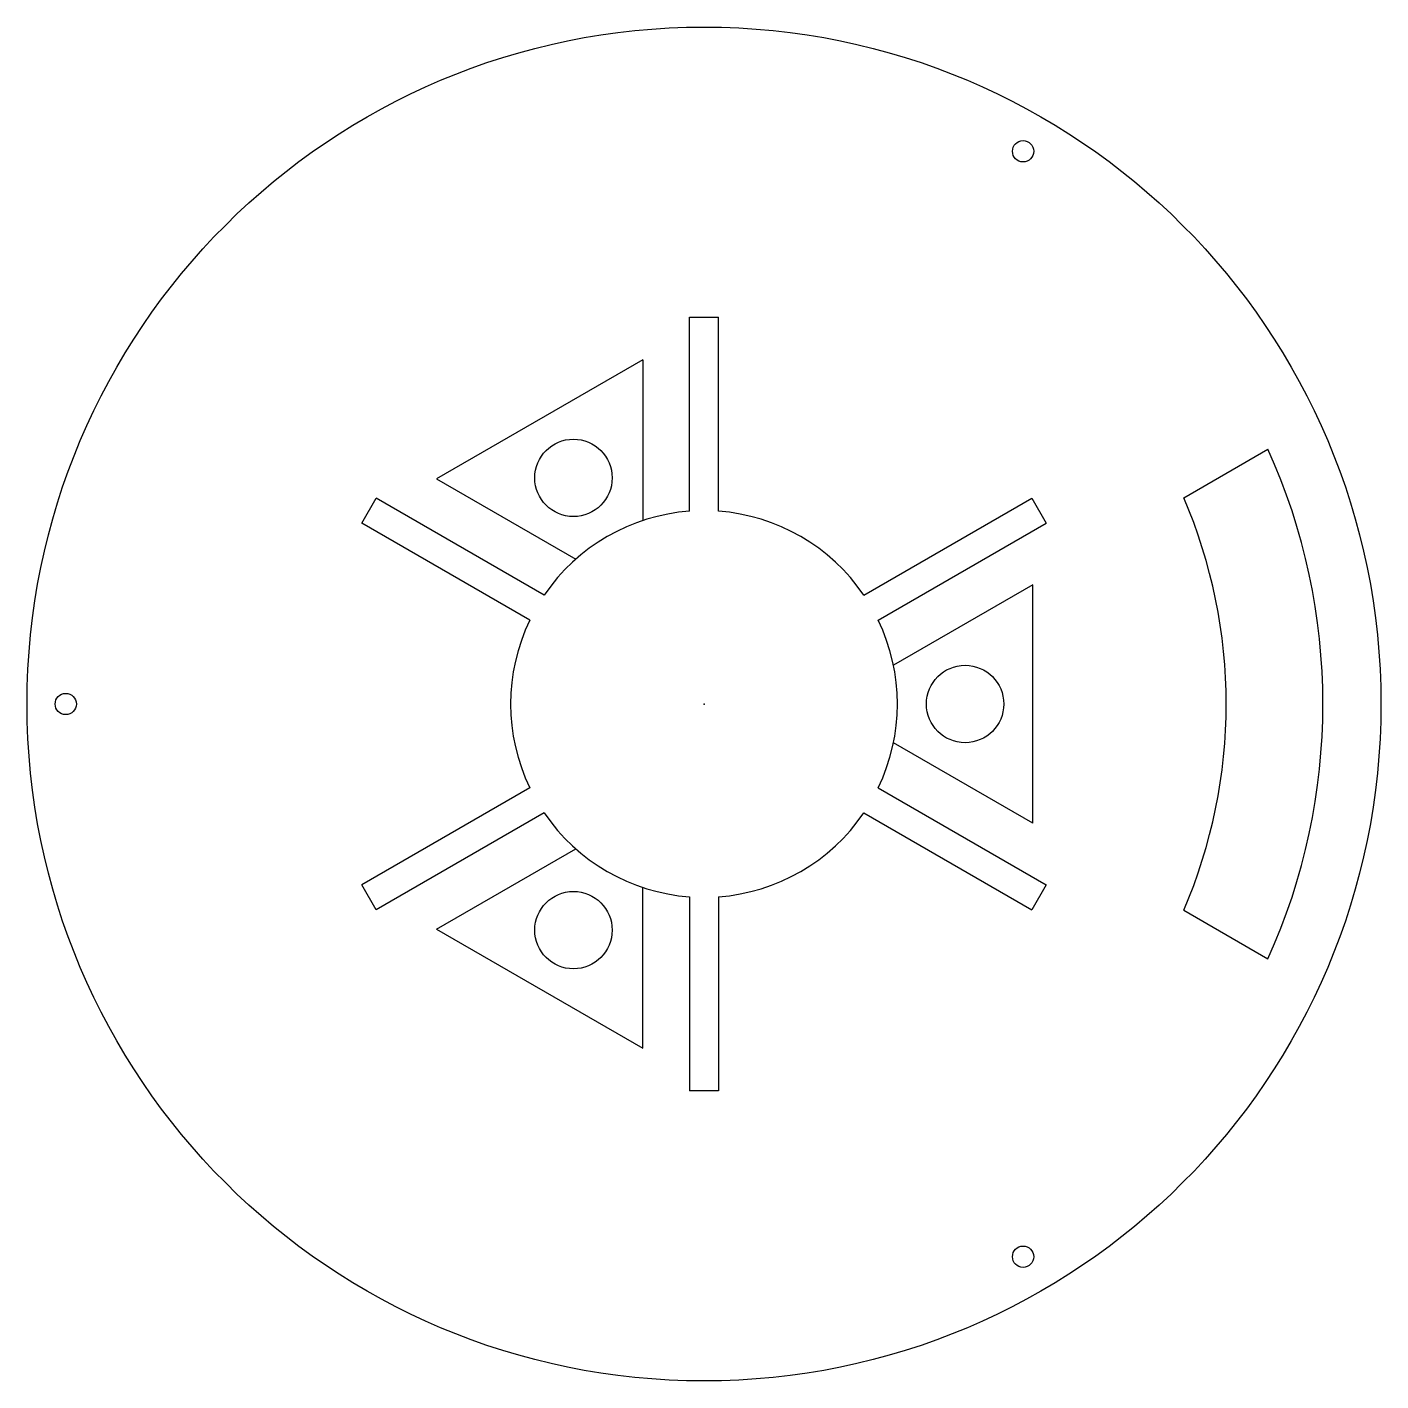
# Model space of a CAD drawing. Header units: millimetres. Extents: x -350 to 350, y -350 to 350.
import ezdxf

# ---------------------------------------------------------------- set-up
doc = ezdxf.new("R2010")
doc.units = ezdxf.units.MM
doc.header["$PDSIZE"] = -1

msp = doc.modelspace()

# ---------------------------------------------------------------- linework, layer by layer
at = {"color": 7, "linetype": 'Continuous'}
for p, q in [((-7.5, 99.72), (-7.5, 200)), ((-7.5, 200), (7.5, 200)), ((7.5, 99.72), (7.5, 200)), ((-31.67, 178.01), (-138.33, 116.43)), ((-31.67, 178.01), (-31.67, 94.85)), ((248.05, 106.64), (291.6, 131.79)), ((-138.33, 116.43), (-66.31, 74.85)), ((-176.96, 93.5), (-169.46, 106.5)), ((-82.61, 56.35), (-169.46, 106.5)), ((82.61, 56.35), (169.46, 106.5)), ((169.46, 106.5), (176.96, 93.5)), ((-90.11, 43.36), (-176.96, 93.5)), ((90.11, 43.36), (176.96, 93.5)), ((170, 61.58), (97.98, 20)), ((170, -61.58), (170, 61.58)), ((170, -61.58), (97.98, -20)), ((-90.11, -43.36), (-176.96, -93.5)), ((90.11, -43.36), (176.96, -93.5)), ((-82.61, -56.35), (-169.46, -106.5)), ((82.61, -56.35), (169.46, -106.5)), ((-138.33, -116.43), (-66.31, -74.85)), ((-169.46, -106.5), (-176.96, -93.5)), ((-31.67, -178.01), (-31.67, -94.85)), ((176.96, -93.5), (169.46, -106.5)), ((-7.5, -99.72), (-7.5, -200)), ((7.5, -99.72), (7.5, -200)), ((248.05, -106.64), (291.6, -131.79)), ((-138.33, -116.43), (-31.67, -178.01)), ((7.5, -200), (-7.5, -200))]:
    msp.add_line(p, q, dxfattribs=at)
for centre, radius in [((0, 0), 350), ((165, 285.79), 5.5), ((-67.5, 116.91), 20), ((135, 0), 20), ((-330, 0), 5.5), ((-67.5, -116.91), 20), ((165, -285.79), 5.5)]:
    msp.add_circle(centre, radius, dxfattribs=at)
for radius, start, end in [(320, 335.67966, 24.32034), (270, 336.73594, 23.26406), (100, 94.30122, 145.69878), (100, 34.30122, 85.69878), (100, 154.30122, 205.69878), (100, 334.30122, 25.69878), (100, 214.30122, 265.69878), (100, 274.30122, 325.69878)]:
    msp.add_arc((0, 0), radius, start, end, dxfattribs=at)
msp.add_point((0, 0), dxfattribs=at)
msp.add_point((0, 0), dxfattribs=at)
msp.add_point((0, 0), dxfattribs=at)
msp.add_point((0, 0), dxfattribs=at)

doc.saveas('drawing.dxf')
